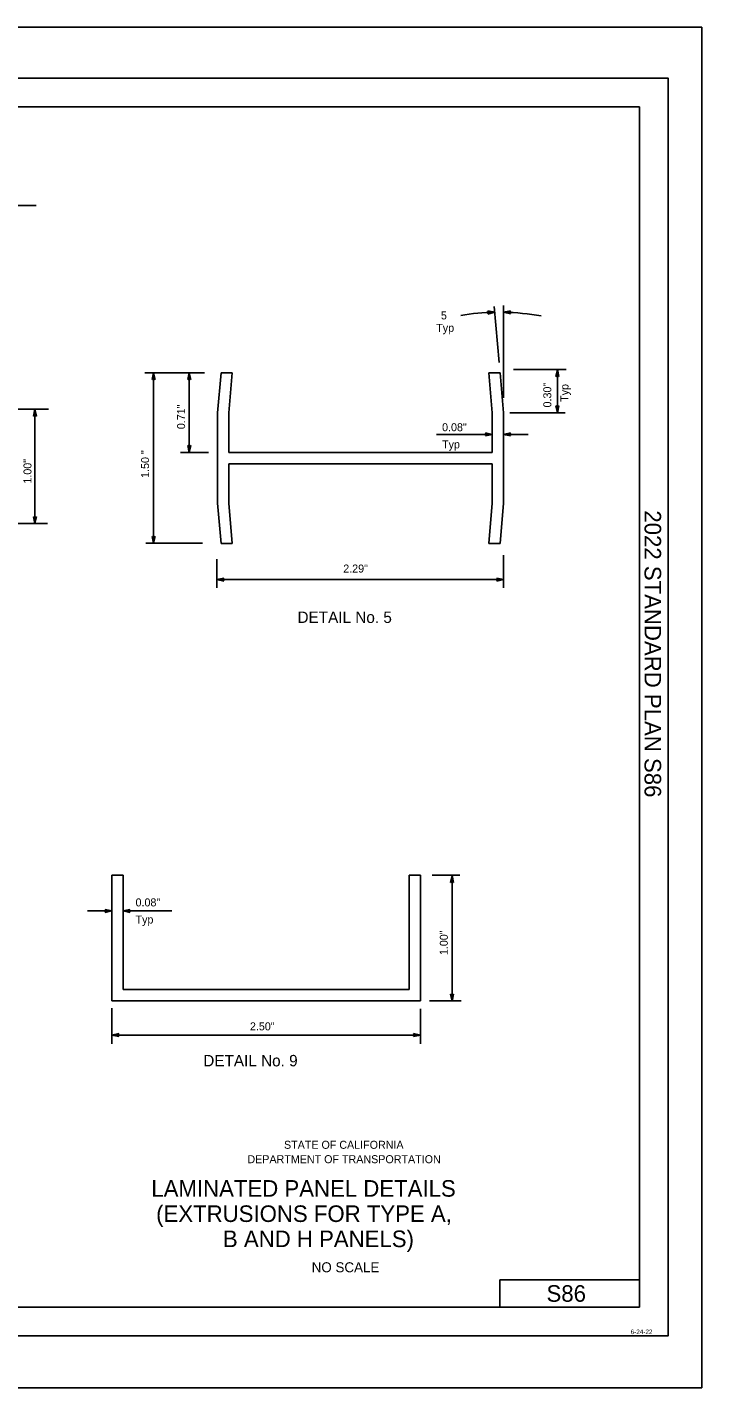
# Model space of a CAD drawing. Extents: x -894 to 866, y -476 to 714.
# Drawn here: x 276 to 866, y -476 to 714 of the extents above; entities that cross this region are included whole.
import ezdxf

# ---------------------------------------------------------------- set-up
doc = ezdxf.new("R2010")
doc.units = 0
for name, color, linetype in [('10 Sheet Format', 7, 'Continuous'), ('56 Stage 3 Anno', 7, 'Continuous'), ('57 Undefined', 7, 'Continuous'), ('60 Nongeo Data', 7, 'Continuous')]:
    doc.layers.add(name, color=color, linetype=linetype)

msp = doc.modelspace()

# ---------------------------------------------------------------- linework, layer by layer
at = {"layer": '10 Sheet Format'}
for p, q in [((-863.5, 669), (836.5, 669)), ((836.5, 669), (836.5, -431)), ((-813.5, 644), (811.5, 644)), ((811.5, -406), (811.5, 644)), ((811.5, -381.9), (689.5, -381.9)), ((689.5, -381.9), (689.5, -406)), ((-813.5, -406), (811.5, -406)), ((-863.5, -431), (836.5, -431))]:
    msp.add_line(p, q, dxfattribs=at)
for points in [[(-894, 713.6), (866, 713.6), (866, -476.4), (-894, -476.4)], [(-863.5, -431), (836.5, -431), (836.5, 669), (-863.5, 669)]]:
    msp.add_lwpolyline(points, close=True, dxfattribs=at)
at = {"layer": '56 Stage 3 Anno'}
for p, q in [((214.5, 557.5), (283.9, 557.5)), ((679.8, 464.1), (678.9, 465.4)), ((678.9, 465.4), (678.9, 465.4)), ((678.9, 465.4), (685, 464.2)), ((685, 464.2), (679, 462.7)), ((679.2, 465.1), (683.6, 464.2)), ((683.6, 464.2), (679.2, 463.1)), ((679.4, 464.7), (682.2, 464.1)), ((682.2, 464.1), (679.4, 463.5)), ((679.6, 464.4), (680.8, 464.1)), ((680.8, 464.1), (679.6, 463.8)), ((684.5, 469.2), (688.8, 420.3)), ((685, 464.2), (685, 464.2)), ((692.5, 470.1), (692.5, 389.5)), ((692.7, 464.2), (698.7, 465.4)), ((698.7, 462.8), (692.7, 464.2)), ((692.7, 464.2), (692.7, 464.2)), ((694.1, 464.2), (698.5, 465.1)), ((698.5, 463.1), (694.1, 464.2)), ((695.5, 464.2), (698.3, 464.7)), ((698.2, 463.5), (695.5, 464.2)), ((696.9, 464.1), (698.1, 464.4)), ((698.1, 463.8), (696.9, 464.1)), ((698.7, 465.4), (697.9, 464.1)), ((697.9, 464.1), (698.7, 462.8)), ((698.7, 465.4), (698.7, 465.4)), ((679, 462.7), (679.8, 464.1)), ((679, 462.7), (679, 462.7)), ((698.7, 462.8), (698.7, 462.8)), ((378.9, 411.4), (431.2, 411.4)), ((385.3, 405.4), (386.7, 411.4)), ((386.7, 406.2), (385.3, 405.4)), ((385.3, 405.4), (385.3, 405.4)), ((385.7, 405.6), (386.7, 410.1)), ((386.1, 405.9), (386.7, 408.7)), ((386.4, 406.1), (386.7, 407.3)), ((386.7, 411.4), (386.7, 262.2)), ((386.7, 411.4), (386.7, 411.4)), ((386.7, 411.4), (388, 405.4)), ((386.7, 410), (387.7, 405.7)), ((386.7, 408.7), (387.3, 405.8)), ((386.7, 407.3), (387, 406.1)), ((388, 405.4), (386.7, 406.2)), ((388, 405.4), (388, 405.4)), ((416.6, 405.4), (417.9, 411.4)), ((417.9, 406.2), (416.6, 405.4)), ((416.6, 405.4), (416.6, 405.4)), ((417, 405.6), (417.9, 410.1)), ((417.3, 405.9), (417.9, 408.7)), ((417.7, 406.1), (417.9, 407.3)), ((417.9, 411.4), (417.9, 341.7)), ((417.9, 411.4), (417.9, 411.4)), ((417.9, 411.4), (419.3, 405.4)), ((417.9, 410), (418.9, 405.7)), ((417.9, 408.7), (418.6, 405.8)), ((417.9, 407.3), (418.2, 406.1)), ((419.3, 405.4), (417.9, 406.2)), ((419.3, 405.4), (419.3, 405.4)), ((701.3, 414.1), (747.3, 414.1)), ((738.3, 408.1), (739.7, 414.1)), ((739.7, 408.9), (738.3, 408.1)), ((738.3, 408.1), (738.3, 408.1)), ((738.7, 408.3), (739.7, 412.7)), ((739.1, 408.6), (739.7, 411.3)), ((739.4, 408.7), (739.7, 410)), ((739.7, 414.1), (739.7, 376.3)), ((739.7, 414.1), (739.7, 414.1)), ((739.7, 414.1), (741, 408.1)), ((739.7, 412.7), (740.7, 408.3)), ((739.7, 411.3), (740.3, 408.5)), ((739.7, 410), (739.9, 408.8)), ((741, 408.1), (739.7, 408.9)), ((741, 408.1), (741, 408.1)), ((739.7, 376.3), (738.4, 382.3)), ((738.4, 382.3), (738.4, 382.3)), ((738.4, 382.3), (739.7, 381.5)), ((739.7, 377.7), (738.7, 382.1)), ((739.7, 379.1), (739.1, 381.9)), ((739.7, 380.5), (739.4, 381.7)), ((739.7, 381.5), (741, 382.3)), ((741, 382.3), (739.7, 376.3)), ((740.7, 382.1), (739.7, 377.7)), ((740.3, 381.9), (739.7, 379.1)), ((740, 381.7), (739.7, 380.5)), ((741, 382.3), (741, 382.3)), ((228.4, 379.4), (294.8, 379.4)), ((281.6, 373.4), (282.9, 379.4)), ((282.9, 374.2), (281.6, 373.4)), ((281.6, 373.4), (281.6, 373.4)), ((281.9, 373.6), (282.9, 378)), ((282.3, 373.8), (282.9, 376.6)), ((282.6, 374), (282.9, 375.3)), ((282.9, 279.4), (282.9, 379.4)), ((282.9, 379.4), (282.9, 379.4)), ((282.9, 379.4), (284.2, 373.4)), ((282.9, 378), (283.9, 373.6)), ((282.9, 376.6), (283.5, 373.8)), ((282.9, 375.3), (283.2, 374)), ((284.2, 373.4), (282.9, 374.2)), ((284.2, 373.4), (284.2, 373.4)), ((698.2, 376.3), (746.5, 376.3)), ((739.7, 376.3), (739.7, 376.3)), ((633.9, 357.4), (682.8, 357.4)), ((677.6, 357.4), (676.8, 358.8)), ((676.8, 358.8), (676.8, 358.8)), ((676.8, 358.8), (682.8, 357.4)), ((682.8, 357.4), (676.8, 356.1)), ((676.8, 356.1), (677.6, 357.4)), ((677, 358.4), (681.4, 357.4)), ((681.4, 357.4), (677, 356.5)), ((677.2, 358.1), (680, 357.4)), ((680, 357.4), (677.2, 356.8)), ((677.4, 357.7), (678.7, 357.4)), ((678.7, 357.4), (677.4, 357.2)), ((682.8, 357.4), (682.8, 357.4)), ((692.6, 357.4), (698.6, 358.8)), ((692.6, 357.4), (714.1, 357.4)), ((698.6, 356.1), (692.6, 357.4)), ((692.6, 357.4), (692.6, 357.4)), ((694, 357.4), (698.4, 358.4)), ((698.4, 356.5), (694, 357.4)), ((695.4, 357.4), (698.2, 358.1)), ((698.2, 356.8), (695.4, 357.4)), ((696.8, 357.4), (698, 357.7)), ((698, 357.2), (696.8, 357.4)), ((698.6, 358.8), (697.8, 357.4)), ((697.8, 357.4), (698.6, 356.1)), ((698.6, 358.8), (698.6, 358.8)), ((417.9, 341.7), (416.6, 347.7)), ((416.6, 347.7), (416.6, 347.7)), ((416.6, 347.7), (417.9, 346.9)), ((417.9, 343.1), (417, 347.5)), ((417.9, 344.5), (417.3, 347.3)), ((417.9, 345.9), (417.7, 347.1)), ((417.9, 346.9), (419.3, 347.7)), ((419.3, 347.7), (417.9, 341.7)), ((418.9, 347.5), (417.9, 343.1)), ((418.6, 347.3), (417.9, 344.5)), ((418.2, 347.1), (417.9, 345.9)), ((419.3, 347.7), (419.3, 347.7)), ((676.8, 356.1), (676.8, 356.1)), ((698.6, 356.1), (698.6, 356.1)), ((410.2, 341.7), (434.6, 341.7)), ((417.9, 341.7), (417.9, 341.7)), ((226.9, 279.4), (293.8, 279.4)), ((282.9, 279.4), (281.6, 285.4)), ((281.6, 285.4), (281.6, 285.4)), ((281.6, 285.4), (282.9, 284.6)), ((282.9, 280.8), (281.9, 285.2)), ((282.9, 282.2), (282.3, 285)), ((282.9, 283.5), (282.7, 284.8)), ((282.9, 284.6), (284.3, 285.4)), ((284.3, 285.4), (282.9, 279.4)), ((283.9, 285.2), (282.9, 280.8)), ((283.5, 284.9), (282.9, 282.2)), ((283.2, 284.8), (282.9, 283.5)), ((282.9, 279.4), (282.9, 279.4)), ((284.3, 285.4), (284.3, 285.4)), ((380, 262.2), (429.3, 262.2)), ((386.7, 262.2), (385.4, 268.2)), ((385.4, 268.2), (385.4, 268.2)), ((385.4, 268.2), (386.7, 267.4)), ((386.7, 263.6), (385.7, 267.9)), ((386.7, 264.9), (386.1, 267.7)), ((386.7, 266.3), (386.4, 267.5)), ((386.7, 267.4), (388, 268.2)), ((388, 268.2), (386.7, 262.2)), ((387.7, 267.9), (386.7, 263.5)), ((387.3, 267.7), (386.7, 264.9)), ((387, 267.5), (386.7, 266.3)), ((386.7, 262.2), (386.7, 262.2)), ((388, 268.2), (388, 268.2)), ((692.7, 251.8), (692.7, 223.1)), ((442.1, 248.2), (442.1, 223.1)), ((442.1, 230.4), (448.1, 231.7)), ((442.1, 230.4), (692.7, 230.4)), ((448.1, 229), (442.1, 230.4)), ((442.1, 230.4), (442.1, 230.4)), ((443.5, 230.4), (447.9, 231.3)), ((447.9, 229.4), (443.5, 230.4)), ((444.9, 230.4), (447.7, 231)), ((447.7, 229.8), (444.9, 230.4)), ((446.3, 230.4), (447.5, 230.6)), ((447.5, 230.1), (446.3, 230.4)), ((448.1, 231.7), (447.3, 230.4)), ((447.3, 230.4), (448.1, 229)), ((448.1, 231.7), (448.1, 231.7)), ((448.1, 229), (448.1, 229)), ((687.5, 230.4), (686.7, 231.7)), ((686.7, 231.7), (686.7, 231.7)), ((686.7, 231.7), (692.7, 230.4)), ((692.7, 230.4), (686.7, 229)), ((686.7, 229), (687.5, 230.4)), ((686.7, 229), (686.7, 229)), ((686.9, 231.4), (691.3, 230.4)), ((691.3, 230.4), (686.9, 229.4)), ((687.1, 231), (689.9, 230.4)), ((689.9, 230.4), (687.1, 229.8)), ((687.3, 230.7), (688.5, 230.4)), ((688.5, 230.4), (687.3, 230.1)), ((692.7, 230.4), (692.7, 230.4)), ((630.2, -28.1), (654.5, -28.1)), ((646.2, -34.4), (647.6, -28.4)), ((647.6, -33.6), (646.2, -34.4)), ((646.2, -34.4), (646.2, -34.4)), ((646.6, -34.2), (647.6, -29.8)), ((647, -33.9), (647.6, -31.1)), ((647.3, -33.8), (647.6, -32.5)), ((647.6, -28.4), (647.6, -138.2)), ((647.6, -28.4), (647.6, -28.4)), ((647.6, -28.4), (648.9, -34.4)), ((647.6, -29.8), (648.5, -34.2)), ((647.6, -31.1), (648.2, -34)), ((647.6, -32.5), (647.8, -33.7)), ((648.9, -34.4), (647.6, -33.6)), ((648.9, -34.4), (648.9, -34.4)), ((328.9, -59.4), (350.2, -59.4)), ((345, -59.4), (344.2, -58.1)), ((344.2, -58.1), (344.2, -58.1)), ((344.2, -58.1), (350.2, -59.4)), ((350.2, -59.4), (344.2, -60.8)), ((344.2, -60.8), (345, -59.4)), ((344.4, -58.4), (348.8, -59.4)), ((348.8, -59.4), (344.4, -60.4)), ((344.6, -58.8), (347.4, -59.4)), ((347.4, -59.4), (344.6, -60.1)), ((344.8, -59.2), (346, -59.4)), ((346, -59.4), (344.8, -59.7)), ((350.2, -59.4), (350.2, -59.4)), ((360, -59.4), (366, -58.1)), ((366, -60.8), (360, -59.4)), ((360, -59.4), (360, -59.4)), ((360, -59.4), (402.7, -59.4)), ((361.4, -59.4), (365.8, -58.5)), ((365.8, -60.4), (361.4, -59.4)), ((362.8, -59.4), (365.6, -58.8)), ((365.6, -60.1), (362.8, -59.4)), ((364.2, -59.4), (365.4, -59.2)), ((365.4, -59.7), (364.2, -59.4)), ((366, -58.1), (365.2, -59.4)), ((365.2, -59.4), (366, -60.8)), ((366, -58.1), (366, -58.1)), ((344.2, -60.8), (344.2, -60.8)), ((366, -60.8), (366, -60.8)), ((627.8, -138), (655.5, -138)), ((647.6, -138.2), (646.2, -132.2)), ((646.2, -132.2), (646.2, -132.2)), ((646.2, -132.2), (647.6, -133)), ((647.6, -136.8), (646.6, -132.5)), ((647.6, -135.5), (647, -132.6)), ((647.6, -134.1), (647.3, -132.9)), ((647.6, -133), (648.9, -132.2)), ((648.9, -132.2), (647.6, -138.2)), ((648.6, -132.4), (647.6, -136.8)), ((648.2, -132.7), (647.6, -135.5)), ((647.9, -132.9), (647.6, -134.1)), ((647.6, -138.2), (647.6, -138.2)), ((648.9, -132.2), (648.9, -132.2)), ((350.2, -144.3), (350.2, -175.7)), ((619.9, -144.9), (619.9, -175.7)), ((350.2, -167.9), (356.2, -166.5)), ((356.2, -166.5), (355.4, -167.9)), ((356.2, -166.5), (356.2, -166.5)), ((614.7, -167.9), (613.9, -166.5)), ((613.9, -166.5), (613.9, -166.5)), ((613.9, -166.5), (619.9, -167.9)), ((350.2, -167.9), (619.9, -167.9)), ((356.2, -169.2), (350.2, -167.9)), ((350.2, -167.9), (350.2, -167.9)), ((351.6, -167.9), (355.9, -166.9)), ((356, -168.9), (351.6, -167.9)), ((352.9, -167.9), (355.8, -167.2)), ((355.7, -168.5), (352.9, -167.9)), ((354.3, -167.9), (355.5, -167.6)), ((355.6, -168.1), (354.3, -167.9)), ((355.4, -167.9), (356.2, -169.2)), ((356.2, -169.2), (356.2, -169.2)), ((619.9, -167.9), (613.9, -169.2)), ((613.9, -169.2), (614.7, -167.9)), ((613.9, -169.2), (613.9, -169.2)), ((614.1, -166.9), (618.5, -167.9)), ((618.5, -167.9), (614.1, -168.8)), ((614.3, -167.2), (617.1, -167.9)), ((617.1, -167.9), (614.3, -168.5)), ((614.5, -167.6), (615.7, -167.9)), ((615.7, -167.9), (614.5, -168.1)), ((619.9, -167.9), (619.9, -167.9))]:
    msp.add_line(p, q, dxfattribs=at)
for start, end in [(91.1575, 99.5747), (79.7236, 88.9746)]:
    msp.add_arc((689.1, 260.6), 203.7, start, end, dxfattribs=at)
at = {"layer": '60 Nongeo Data'}
for p, q in [((445.7, 411.4), (442.6, 376.3)), ((445.7, 411.4), (455.5, 411.4)), ((455.5, 411.4), (452.5, 376.3)), ((679.7, 411.4), (689.6, 411.4)), ((679.7, 411.4), (682.8, 376.3)), ((689.6, 411.4), (692.6, 376.3)), ((442.6, 376.3), (442.6, 297.2)), ((452.5, 376.3), (452.5, 341.7)), ((682.8, 376.3), (682.8, 341.7)), ((692.6, 376.3), (692.6, 297.2)), ((452.5, 341.7), (682.8, 341.7)), ((452.5, 331.8), (452.5, 297.2)), ((452.5, 331.8), (682.8, 331.8)), ((682.8, 331.8), (682.8, 297.2)), ((442.6, 297.2), (445.7, 262.1)), ((452.5, 297.2), (455.5, 262.1)), ((682.8, 297.2), (679.7, 262.1)), ((692.6, 297.2), (689.6, 262.1)), ((445.7, 262.1), (455.5, 262.1)), ((679.7, 262.1), (689.6, 262.1)), ((350.2, -28.1), (350.2, -138)), ((350.2, -28.1), (360, -28.1)), ((360, -28.1), (360, -128.1)), ((610, -28.1), (610, -128.1)), ((610, -28.1), (619.9, -28.1)), ((619.9, -28.1), (619.9, -138)), ((360, -128.1), (610, -128.1)), ((350.2, -138), (619.9, -138))]:
    msp.add_line(p, q, dxfattribs=at)

# ---------------------------------------------------------------- texts
at = {"layer": '10 Sheet Format'}
msp.add_text('2022 STANDARD PLAN S86', height=14.5, rotation=270, dxfattribs=at).set_placement((815.9, 291))
for s, height, p in [('STATE OF CALIFORNIA', 7, (500.7, -267.4)), ('DEPARTMENT OF TRANSPORTATION', 7, (468.7, -280)), ('LAMINATED PANEL DETAILS', 14.5, (384.7, -309.3)), ('(EXTRUSIONS FOR TYPE A,', 14.5, (388.9, -331.4)), ('B AND H PANELS)', 14.5, (447.3, -353.4)), ('NO SCALE', 8.75, (524.9, -375.4)), ('6-24-22', 4, (803.8, -429.5))]:
    msp.add_text(s, height=height, dxfattribs=at).set_placement(p)
at = {"layer": '57 Undefined'}
for s, height, p in [('5', 7, (637.9, 458)), ('Typ', 7, (633.8, 447.1)), ('0.08"', 7, (638.9, 360.2)), ('Typ', 7, (638.9, 345.2)), ('2.29"', 7, (552.5, 236.6)), ('DETAIL No. 5', 10, (512.5, 192.5)), ('0.08"', 7, (370.9, -55.4)), ('Typ', 7, (370.9, -70.4)), ('2.50"', 7, (470.9, -163.8)), ('DETAIL No. 9', 10, (430.1, -195.3))]:
    msp.add_text(s, height=height, dxfattribs=at).set_placement(p)
for s, p in [('0.30"', (734.4, 381)), ('Typ', (749.4, 385.9)), ('0.71"', (414.2, 362)), ('1.00"', (279.9, 314.4)), ('1.50 "', (382.7, 319.4)), ('1.00"', (643.9, -98))]:
    msp.add_text(s, height=7, rotation=90, dxfattribs=at).set_placement(p)
at = {"layer": '60 Nongeo Data'}
msp.add_text('S86', height=14.5, dxfattribs=at).set_placement((730.2, -401.2))

doc.saveas('drawing.dxf')
